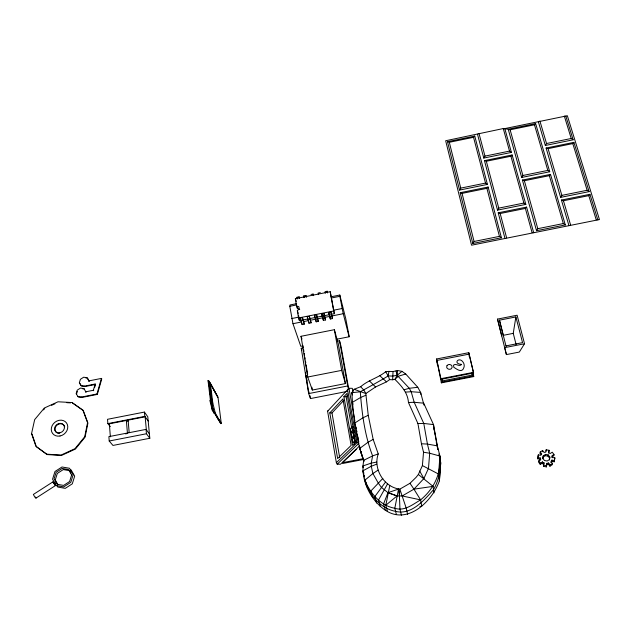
<?xml version="1.0" encoding="UTF-8"?>
<svg xmlns="http://www.w3.org/2000/svg" width="631" height="631" viewBox="0 0 631 631"><rect width="100%" height="100%" fill="white"/><g stroke="black" fill="none" stroke-linecap="round" stroke-linejoin="round"><path stroke-width="0.95" d="M363.913 461.679C356.121 439.562 353.281 415.987 351.846 392.687L354.125 389.28L365.806 393.547L375.571 386.969L386.495 381.858L389.603 379.617L392.64 379.759L393.034 371.564L397.506 370.507L401.994 371.344L405.725 374.002L417.777 387.292L420.609 392.411L423.977 405.094M354.125 389.28L360.656 386.74L364.048 390.305L365.806 393.547L368.244 415.308L373.158 439.381L367.912 442.355L359.717 448.42L363.771 460.267C360.049 478.874 369.821 499.555 385.281 510.179C407.602 525.418 432.369 501.227 439.413 480.743L438.584 474.062L439.917 456.047L437.354 445.857L433.505 424.592L423.716 403.185L414.188 402.27L408.454 402.515C407.792 392.727 401.419 385.896 394.896 379.349L392.64 379.759M373.158 439.381L378.245 453.949C372.85 468.786 384.137 487.345 399.849 489.128L409.992 483.291L416.144 477.281L418.369 474.473L422.399 465.583L423.535 452.246L421.453 443.759L417.919 423.519L408.454 402.515M401.419 515.259L399.959 509.083L399.439 496.321L399.849 489.128L406.269 508.247L407.626 514.446M378.103 470.103L372.897 473.542L364.757 480.294C370.444 493.134 380.177 505.683 394.825 508.263C404.526 511.552 412.729 504.382 420.609 499.886C434.238 488.497 441.132 473.905 439.917 456.047L429.695 453.232L423.535 452.246M397.506 370.507L397.144 375.295L394.896 379.349L398.413 376.21L405.725 374.002M302.73 345.93L300.798 346.316L292.965 323.695L289.803 306.287L289.937 304.994L296.649 303.653M540.057 460.102L540.199 459.234L537.715 458.776L538.306 454.864L540.799 455.322L541.721 453.949L540.239 452.001L542.605 450.479L544.088 452.427L545.799 452.104L546.194 449.793L549.08 450.313L548.915 451.559M538.306 454.864L537.715 458.776M537.849 457.546L540.341 458.003L540.751 459.62L538.708 460.938L538.574 462.16L540.286 464.432L542.329 463.115L542.479 461.892L540.428 463.217L540.286 464.432M541.082 454.541L540.097 453.239L540.239 452.001M540.199 459.234L540.341 458.003M542.455 451.725L542.605 450.479M542.841 458.761L543.275 455.85L545.5 454.423L548.213 454.912L549.838 457.041L549.396 459.952M543.039 462.641L543.985 462.807L543.835 464.03L542.897 463.856L543.039 462.641L542.479 461.892M543.441 466.348L543.591 465.142L546.493 465.67L546.336 466.885L543.441 466.348L543.985 462.807M543.125 457.089L545.342 455.661L545.5 454.423M546.036 451.039L546.194 449.793M546.888 463.343L546.73 464.558L547.676 464.731L548.442 464.235L548.607 463.012L546.888 463.343L546.336 466.885M549.672 458.272L548.055 456.15L548.213 454.912M551.904 460.102L551.731 461.332L554.231 461.782L554.412 460.559L551.904 460.102L550.981 461.482L552.48 463.454L552.306 464.668L549.94 466.199L550.106 464.984L548.607 463.012M552.322 457.775L551.762 457.033L553.797 455.716L553.971 454.478L552.243 452.214L550.2 453.531L548.694 452.624M554.673 459.1L554.854 457.869L552.354 457.412L551.928 455.803L553.971 454.478M389.603 379.617L388.231 375.902L388.933 371.375L393.034 371.564M516.111 344.526L513.248 333.365L515.882 316.936L499.444 320.169L506.101 346.482M554.231 461.782L554.854 457.869M549.838 457.041L549.42 459.565L547.187 461.009L544.466 460.512L542.849 458.374L543.275 455.85M551.731 461.332L550.816 462.704M548.662 453.097L549.08 450.313M387.481 511.481L385.809 505.257L389.753 485.649M385.281 510.179L383.569 503.94L387.962 492.661L398.524 489.088L394.825 508.263L396.363 514.446M85.761 391.449L86.005 392.237L84.018 388.609L80.476 388.081L77.219 390.171L76.138 393.665L78.228 396.946L81.778 397.475L97.316 394.414L96.977 393.981L101.433 378.411L88.821 380.903L89.168 381.345L87.535 378.182L85.769 377.922M97.316 394.414L101.765 378.852L101.433 378.411M93.727 390.715L93.38 390.281L95.178 384.019L84.609 386.109L81.076 385.58L79.34 382.757L80.413 379.302L83.663 377.22L87.188 377.74L88.821 380.903M94.753 387.142L95.526 384.46L95.178 384.019M76.493 394.099L77.305 391.48M401.994 371.344L397.144 375.295L392.695 376.108L388.231 375.902C379.128 381.503 369.592 386.59 360.285 391.772C361.926 413.486 364.742 435.469 372.613 455.897L371.249 463.122L371.288 466.27L372.897 473.542L378.127 482.818L381.274 487.25L387.962 492.661L397.025 495.942L402.192 495.958L413.944 489.159L423.882 478.55L428.481 468.352L429.695 453.232L427.439 444.09L423.78 423.44L414.188 402.27L411.191 391.717L409.298 388.286L397.144 375.295L396.031 371.012M472.808 243.495L474.062 241.476L462.066 193.386L460.18 192.715L472.808 243.495L501.416 237.761L488.118 187.044L460.18 192.715M497.512 210.123L498.75 208.127L486.343 161.252L484.458 160.629L497.512 210.123L525.836 204.405L512.12 154.981L484.458 160.629M521.679 177.453L522.902 175.481L547.811 170.425L549.735 171.758L521.679 177.453L508.223 129.213L503.27 128.55L445.66 140.752L471.554 245.199L599.45 219.556L567.356 115.741L504.8 128.598L511.41 152.418L483.78 158.065L477.486 134.206M545.342 145.485L546.549 143.529L571.221 138.489L573.137 139.806L545.342 145.485L538.346 121.704M536.547 230.717L537.793 228.69L563.333 223.563L565.313 224.944L536.547 230.717L522.413 180.08L550.508 174.377L565.313 224.944M560.628 197.377L561.858 195.381L587.145 190.27L589.117 191.627L560.628 197.377L546.099 148.04L573.918 142.361L589.117 191.627M459.526 190.081L460.748 188.117L449.319 142.291L447.497 141.691L459.526 190.081L487.424 184.418L474.757 136.091L447.497 141.691M483.78 158.065L484.987 156.117L509.517 151.101L511.41 152.418M387.505 483.985L378.466 500.115L380.256 506.401M524.535 343.753L519.321 352.066L506.409 354.59L497.512 319.097L517.112 315.232L524.535 343.753L504.682 347.634L506.409 354.59M385.47 482.147L374.735 496.7L376.581 503.033M43.523 409.89L44.738 408.438M568.957 225.669L561.416 200.066L563.444 200.753L588.802 195.642L589.946 194.309L597.825 219.88M359.512 445.983L340.527 464.203L337.206 464.203L336.362 462.697L327.607 411.238L328.088 410.694M504.997 238.494L498.222 212.813L500.17 213.515L525.378 208.427L526.585 207.094L533.7 232.736M522.413 180.08L524.377 180.734L549.341 175.67L550.508 174.377M546.099 148.04L548.063 148.648L572.79 143.6L573.918 142.361M327.607 411.238L348.951 388.246L352.303 388.341L353.005 392.198M356.349 441.661L352.563 445.312L343.895 396.694L346.987 393.389L355.758 442.205M329.808 412.887L342.893 398.91L351.144 445.399L337.624 458.571L329.808 412.887L331.993 412.926L343.8 400.362M343.895 396.694L346.119 396.749L347.358 395.432M462.066 193.386L486.887 188.346L488.118 187.044M486.343 161.252L510.936 156.236L512.12 154.981M535.632 123.581L508.223 129.213L510.116 129.797L534.473 124.796L535.632 123.581L549.735 171.758M449.319 142.291L473.542 137.313L474.757 136.091M353.573 426.982L352.066 426.958L350.513 428.528L351.175 432.274L354.527 432.282M351.175 432.274L352.745 430.713L354.251 430.736M353.431 432.298L354.48 431.265M353.699 436.037L353.021 432.267L351.451 433.82L352.13 437.583L353.699 436.037L355.206 436.053M354.606 441.124L353.928 437.338L352.358 438.884L353.037 442.662L354.606 441.124L356.121 441.14M336.362 462.697L357.091 442.607L347.563 389.769L348.951 388.246L354.89 421.058M337.206 464.203L358.913 443.254L357.091 442.607M363.732 459.439L342.736 463.469L342.467 462.673L356.176 449.524M382.828 478.44L370.776 491.084L372.676 497.488M301.082 320.319L299.425 320.643L298.534 317.969L297.335 310.697L299.212 308.993L298.842 306.737L296.546 305.869L295.363 298.668L330.21 291.711L334.414 313.694L331.48 314.277M385.809 505.257L397.025 495.942L387.939 492.645M360.656 386.74C368.094 380.154 378.048 377.953 385.691 371.738L388.933 371.375M550.106 464.984L552.48 463.454M54.913 484.498L55.418 485.602L35.975 498.119L34.815 497.11L33.356 494.459L52.83 481.934L53.943 482.975M540.097 453.239L540.688 452.861M363.771 460.267L372.613 455.897L378.245 453.949M368.244 415.308L362.959 417.785L354.709 423.093L355.498 425.846M51.561 405.331L54.976 403.769M365.917 395.251L360.648 397.443L352.421 402.333L352.958 404.234M376.754 464.124L371.288 466.27L362.715 470.923L363.724 474.283L363.708 472.335M404.219 389.729L409.298 388.286L417.777 387.292M460.748 188.117L485.515 183.085L487.424 184.418M498.75 208.127L523.888 203.048L525.836 204.405M498.222 212.813L526.585 207.094M561.416 200.066L589.946 194.309M474.062 241.476L499.452 236.38L501.416 237.761M297.169 298.842L296.996 297.272L299.102 296.854L299.599 298.4M304.016 297.477L303.826 295.907L305.932 295.489L306.414 297.043M310.996 294.472L313.102 294.054L313.56 295.616M320.272 292.618L318.166 293.044L318.379 294.606M327.615 292.808L327.189 291.238L325.083 291.664L325.304 293.226M331.172 296.767L339.809 295.048L345.756 318.671L348.967 335.384L349.109 336.773L336.544 339.257M289.803 306.287L296.546 304.947M331.236 298.029L339.904 296.302L339.809 295.048M291.782 318.529L298.431 317.204M333.602 310.215L342.16 308.512L339.904 296.302M298.534 317.969L333.689 310.98L334.414 313.694M300.356 318.127L302.486 317.709L303.89 322.023L304.252 324.168L302.139 324.594L300.356 318.127L302.139 324.594M307.258 316.754L309.387 316.336L311.107 322.812L308.993 323.23L307.258 316.754L307.96 318.955L303.203 319.893M314.498 315.319L316.628 314.893L318.308 321.384L316.186 321.802L314.498 315.319L315.169 317.519L310.073 318.529M321.747 313.875L323.877 313.457L325.131 317.803L325.509 319.956L323.387 320.374L321.747 313.875L323.387 320.374M328.735 312.487L330.873 312.061L332.072 316.431L332.45 318.576L330.336 318.994L328.735 312.487L330.336 318.994M317.29 317.093L329.35 314.703M300.892 320.824L303.022 320.406L304.252 324.168M307.794 319.452L309.924 319.034L311.107 322.812M315.035 318.016L317.164 317.59L318.308 321.384M322.283 316.581L324.413 316.155L325.509 319.956M329.272 315.192L331.409 314.766L332.45 318.576M292.965 323.695L301.665 321.968M303.598 321.581L308.433 320.619M310.373 320.24L322.938 317.74M324.878 317.354L329.713 316.399M331.646 316.013L343.248 313.71L349.109 336.773M323.009 318.229L325.131 317.803M329.95 316.849L332.072 316.431M301.034 336.291L334.375 329.697L338.255 343.698L345.425 383.593L312.329 390.053L307.723 377.022L301.034 336.291L301.973 339.06M79.695 383.198L81.431 386.022L84.956 386.543L95.526 384.46M347.184 391.409L310.468 398.571L308.654 393.586L301.247 348.28L303.156 347.902M337.601 341.111L339.517 340.732L340.992 346.143L348.769 389.122M85.65 391.804L93.38 390.281M77.873 396.513L81.423 397.049L96.977 393.981M210.423 400.267L208.033 380.651L208.616 380.532L216.228 394.399M216.536 395.858L217.103 395.747L209.492 381.873L208.908 381.992L211.306 401.679M213.822 411.704L220.7 423.622L221.276 423.511L217.979 397.144L210.36 383.262L209.776 383.372L212.197 403.146M513.248 333.365L503.286 335.321L499.444 320.169M307.723 377.022L341.671 370.373L345.425 383.593M217.411 397.254L217.979 397.144M149.405 433.931L146.037 429.395L108.879 436.636L109.218 441.014L112.949 445.439L149.815 438.269L147.78 416.752L144.42 412.075L107.53 419.299L107.869 423.614L110.346 426.651M208.616 380.532L211.006 400.149L209.831 400.377L212.347 410.371L212.931 410.253L218.91 420.672L219.485 420.554M214.414 411.586L213.239 411.814L210.715 401.797L211.898 401.568L209.492 381.873M436.565 358.984L468.809 352.682L473.597 373L441.061 379.334L436.565 358.984L437.393 364.718M107.869 423.614L144.822 416.381L148.182 421.019M210.36 383.262L212.789 403.035L211.606 403.264L210.715 401.797M505.928 345.898L522.555 342.641L515.882 316.936M109.005 423.385L109.344 423.803L145.13 416.807L146.353 429.806M436.967 360.419L469.283 354.101M308.654 393.586L347.689 385.967L348.635 389.343M212.466 404.779L211.606 403.264L214.13 413.313L215.313 413.084L221.276 423.511M125.514 433.868L127.415 433.505M109.218 441.014L146.447 433.757L149.815 438.269M473.573 372.337L440.998 378.679L441.061 379.334M219.801 422.123L220.377 422.005M441.866 379.065L442.276 380.911L472.264 375.074L472.193 373.126M473.692 375.918L441.337 382.212L441.4 382.859L473.715 376.581L472.816 372.203M376.731 462.058L371.249 463.122L362.667 466.025L363.172 467.721M342.467 462.673L363.495 458.642M409.992 483.291L413.944 489.159L433.087 486.375L434.002 492.89M419.875 506.472L421.737 506.204L420.609 499.886L413.944 489.159M360.285 391.772L351.846 392.687L352.484 394.998M55.418 485.602L52.83 481.934M53.603 482.841L54.771 484.679L54.518 484.135M54.629 482.179L55.67 484.04M405.528 392.119L411.191 391.717L420.609 392.411L420.885 394.359M417.919 423.519L423.78 423.44L433.505 424.592L434.175 430.105M353.037 442.662L355.3 442.686M352.13 437.583L353.636 437.598M66.823 402.673L70.577 402.878M421.453 443.759L427.439 444.09L437.354 445.857L437.78 449.414L433.954 428.283M82.598 388.783L84.365 389.043M545.342 455.661L548.055 456.15M402.192 495.958L420.609 499.886M296.546 305.869L297.438 308.591L299.725 309.45M422.399 465.583L438.584 474.062M72.455 402.98L83.268 410.568L87.922 423.054L85.067 437.165L75.381 449.067L61.452 455.456L47.12 454.565L36.33 446.677L31.952 434.018M418.369 474.473L433.087 486.375M379.909 375.831L386.495 381.858M369.301 380.785L375.571 386.969M110.023 436.415L110.37 436.826L109.344 423.803M81.423 397.049L81.778 397.475M84.609 386.109L84.956 386.543M553.363 455.156L553.797 455.716M548.442 464.235L549.94 466.199M542.329 463.115L542.897 463.856M538.708 460.938L540.428 463.217M385.691 371.738L388.231 375.902M71.027 469.795L74.671 476.129L72.297 483.827L65.269 488.362L57.729 487.037L56.829 485.444M70.995 473.005L69.67 470.694L63.281 469.59L57.326 473.416L55.268 479.954L57.894 484.608M219.004 419.599L219.919 421.208M419.678 471.01L423.882 478.55M208.033 380.651L208.932 382.283M35.486 497.007L35.975 498.119M305.491 372.747L305.743 373.449M301.247 348.28L301.863 350.063M363.85 460.985L360.743 451.922L359.638 446.33M297.335 310.697L298.234 313.394M295.363 298.668L296.262 301.413M296.996 297.272L297.501 298.826M303.826 295.907L304.316 297.461M565.81 116.057L573.137 139.806M564.303 116.009L571.221 138.489M572.79 143.6L587.145 190.27M588.802 195.642L596.256 219.872M315.39 318.229L315.823 319.657M363.977 475.111L364.473 476.76M539.907 121.026L546.549 143.529M548.063 148.648L561.858 195.381M563.444 200.753L570.613 225.015M534.473 124.796L547.811 170.425M549.341 175.67L563.333 223.563M356.286 428.567L355.766 426.761L356.136 428.623M510.116 129.797L522.902 175.481M524.377 180.734L537.793 228.69M437.141 361.579L436.928 360.829L441.4 382.859M503.27 128.55L509.517 151.101M510.936 156.236L523.888 203.048M525.378 208.427L532.107 232.736M479.008 133.543L484.987 156.117M500.17 213.515L506.614 237.848M473.542 137.313L485.515 183.085M486.887 188.346L499.452 236.38M438.931 454.012C441.85 465.907 439.555 479.055 433.544 489.656C424.213 500.091 411.42 515.353 395.598 511.378C379.775 508.341 368.52 493.821 364.742 478.937M440.028 460.228L440.714 462.973L439.413 480.743L440.714 462.973L439.917 456.047M212.789 403.035L215.313 413.084M211.898 401.568L212.3 403.154M211.006 400.149L211.59 402.468M497.512 319.097L501.716 335.889M473.597 373L469.172 354.527L469.267 356.791M473.037 373.718L473.715 376.581M471.83 373.229L472.264 375.074M365.538 481.287L366.745 486.84M363.929 475.214L364.339 477.075M342.16 308.512L343.248 313.71M360.995 451.528L361.76 455.377M356.499 430.492L356.87 432.353M357.793 437.015L358.716 441.676M330.873 312.061L331.409 314.766M323.877 313.457L324.413 316.155M316.628 314.893L317.164 317.59M309.387 316.336L309.924 319.034M302.486 317.709L303.022 320.406M434.396 431.919L434.743 433.828M436.297 442.418L436.636 444.327M356.468 429.743L356.815 431.675M357.162 433.607L358.037 438.427M358.384 440.359L358.731 442.292M339.517 340.732L347.689 385.967M330.21 291.711L333.689 310.98M352.066 426.958L352.745 430.713M334.375 329.697L341.671 370.373M346.119 396.749L351.751 428.189M353.289 436.762L353.628 438.663M354.314 442.473L354.654 444.382M331.993 412.926L339.675 457.609M315.942 320.367L316.186 321.802M308.63 321.076L308.993 323.23M311.864 387.205L312.329 390.053M297.146 306.792L297.438 308.591M298.534 315.208L299.425 320.643M302.951 345.717L303.266 347.634M303.582 349.55L303.897 351.467M304.213 353.376L304.528 355.292M304.844 357.209L305.159 359.118M305.475 361.035L305.783 362.951M306.098 364.868L307.676 374.435M309.995 395.7L310.468 398.571M306.043 375.311L306.35 377.172M306.658 379.034L306.958 380.895M308.638 391.141L308.945 393.003M305.948 375.54L308.851 393.247M327.189 291.238L327.418 292.8M313.102 294.054L313.307 295.623M398.524 489.088L399.439 496.321M220.456 421.666L220.7 423.622M213.901 411.451L214.13 413.313M212.797 408.186L213.239 411.814M212.024 407.713L212.347 410.371M305.932 295.489L306.122 297.059M299.102 296.854L299.275 298.424M442.094 378.986L442.276 380.911M144.42 412.075L144.822 416.381M146.037 429.395L146.447 433.757M468.809 352.682L468.872 354.165M59.314 433.331A5.214 4.472 -39.1 0 1 54.968 429.246A5.214 4.472 -39.1 0 1 59.346 423.929A5.214 4.472 -39.1 0 1 64.701 426.785M461.324 364.387L461.316 364.71C459.21 367.084 455.756 362.896 453.515 365.144L453.799 367.258C457.057 369.324 462.31 373.655 464.053 367.061A7.438 6.767 -1.9 0 0 463.588 363.022C459.786 355.513 452.056 363.566 461.324 364.387M87.567 422.644L84.712 436.762L75.01 448.673L61.065 455.069L46.726 454.178L35.928 446.283L31.55 433.615L34.666 419.623L44.351 408.012L58.013 401.789L72.092 402.554L82.913 410.142L87.567 422.644M73.172 474.622L70.79 482.352L63.731 486.903L56.175 485.57L52.562 479.174L54.992 471.483L62.004 466.987L69.52 468.273L73.172 474.622M71.642 474.962L69.607 481.54L63.605 485.413L57.169 484.285L54.092 478.834L56.159 472.288L62.13 468.454L68.534 469.551L71.642 474.962M447.048 365.601C444.958 368.977 451.252 371.083 452.096 367.4C452.601 364.631 448.499 363.346 447.048 365.601M128.18 420.98L126.413 421.327L127.383 432.637L129.158 432.298L128.18 420.98M59.803 432.827A5.214 4.48 -39.1 0 0 63.652 424.955A5.214 4.48 -39.1 0 0 55.118 426.643A5.214 4.48 -39.1 0 0 59.803 432.827M60 435.997A8.724 7.493 -39.1 0 0 66.429 422.825A8.724 7.493 -39.1 0 0 52.152 425.657A8.724 7.493 -39.1 0 0 60 435.997"/></g></svg>
